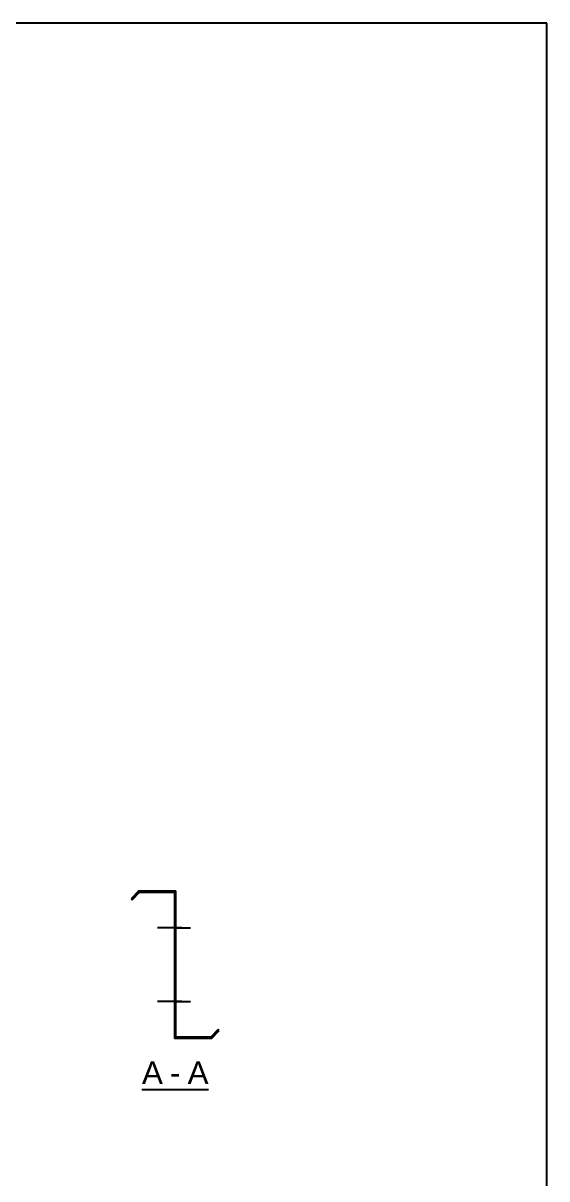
# Model space of a CAD drawing. Header units: millimetres. Extents: x -70 to 333, y -149 to 128.
# Drawn here: x 261.8 to 332.8, y -29.1 to 127.8 of the extents above; entities that cross this region are included whole.
import ezdxf

# ---------------------------------------------------------------- set-up
doc = ezdxf.new("R2010")
doc.units = ezdxf.units.MM
doc.styles.add('Arial', font='ARIAL.TTF', dxfattribs={"height": 0.2})

# ---------------------------------------------------------------- blocks, each defined once
blk = doc.blocks.new('Unknown-629093119-1864')
at = {"color": 5, "linetype": 'Continuous'}
for p, q in [((332.8, 127.75), (-67.2, 127.75)), ((332.8, -149.25), (332.8, 127.75))]:
    blk.add_line(p, q, dxfattribs=at)
blk = doc.blocks.new('Unknown-629093119-12 - 1243')
at = {"color": 7, "linetype": 'Continuous'}
blk.add_line((277.9, -16.95), (286.93, -16.95), dxfattribs=at)
at = {"color": 0, "linetype": 'Continuous'}
for points in [[(280.74, -16.2), (280.74, -13), (277.9, -13), (277.9, -16.2)], [(283.13, -16.2), (283.13, -13), (281.7, -13), (281.7, -16.2)], [(286.93, -16.2), (286.93, -13), (284.09, -13), (284.09, -16.2)]]:
    blk.add_wipeout(points, dxfattribs=at)
at = {"color": 96, "linetype": 'Continuous', "style": 'Arial'}
for s, p in [('A', (277.9, -16.2)), ('A', (284.09, -16.2)), ('-', (281.7, -16.2))]:
    blk.add_text(s, height=3.06, dxfattribs=at).set_placement(p)
blk = doc.blocks.new('Bolt-629093119-1248 - 1243')
at = {"linetype": 'Continuous'}
for points in [[(282.32, 5.7), (282.32, 4.3), (282.5, 4.3), (282.5, 5.7)], [(282.32, -4.3), (282.32, -5.7), (282.5, -5.7), (282.5, -4.3)]]:
    blk.add_hatch(color=3, dxfattribs=at).paths.add_polyline_path(points)
at = {"color": 3, "linetype": 'Continuous'}
for p, q in [((283.3, 5), (280, 5)), ((282.5, 5.7), (282.32, 5.7)), ((282.5, 4.3), (282.32, 4.3)), ((282.5, -4.3), (282.32, -4.3)), ((283.3, -5), (280, -5)), ((282.5, -5.7), (282.32, -5.7))]:
    blk.add_line(p, q, dxfattribs=at)
blk = doc.blocks.new('Bolt-629093119-1264 - 1243')
at = {"linetype": 'Continuous'}
for points in [[(282.5, 4.3), (282.5, 5.7), (282.32, 5.7), (282.32, 4.3)], [(282.5, -5.7), (282.5, -4.3), (282.32, -4.3), (282.32, -5.7)]]:
    blk.add_hatch(color=3, dxfattribs=at).paths.add_polyline_path(points)
at = {"color": 3, "linetype": 'Continuous'}
for p, q in [((282.32, 5.7), (282.5, 5.7)), ((282.32, 5), (284.5, 5)), ((282.32, 4.3), (282.5, 4.3)), ((282.32, -4.3), (282.5, -4.3)), ((282.32, -5), (284.5, -5)), ((282.32, -5.7), (282.5, -5.7))]:
    blk.add_line(p, q, dxfattribs=at)
blk = doc.blocks.new('Part-629093119-1245 - 1243')
at = {"color": 2, "linetype": 'Continuous'}
for p, q in [((277.5, 10), (276.44, 8.94)), ((276.57, 8.81), (277.58, 9.82)), ((277.5, 10), (282.5, 10)), ((277.58, 9.82), (282.32, 9.82)), ((282.32, 9.82), (282.32, -10)), ((282.5, -9.82), (282.5, 10)), ((276.44, 8.94), (276.57, 8.81)), ((288.26, -8.81), (287.25, -9.82)), ((287.32, -10), (288.39, -8.94)), ((288.39, -8.94), (288.26, -8.81)), ((287.32, -10), (282.32, -10)), ((287.25, -9.82), (282.5, -9.82))]:
    blk.add_line(p, q, dxfattribs=at)
blk = doc.blocks.new('Bolt-629093119-1246 - 1243')
at = {"linetype": 'Continuous'}
for points in [[(282.5, 4.3), (282.5, 5.7), (282.32, 5.7), (282.32, 4.3)], [(282.5, -5.7), (282.5, -4.3), (282.32, -4.3), (282.32, -5.7)]]:
    blk.add_hatch(color=3, dxfattribs=at).paths.add_polyline_path(points)
at = {"color": 3, "linetype": 'Continuous'}
for p, q in [((282.32, 5.7), (282.5, 5.7)), ((282.32, 5), (284.5, 5)), ((282.32, 4.3), (282.5, 4.3)), ((282.32, -4.3), (282.5, -4.3)), ((282.32, -5), (284.5, -5)), ((282.32, -5.7), (282.5, -5.7))]:
    blk.add_line(p, q, dxfattribs=at)
blk = doc.blocks.new('Bolt-629093119-1247 - 1243')
at = {"linetype": 'Continuous'}
for points in [[(282.5, 4.3), (282.5, 5.7), (282.32, 5.7), (282.32, 4.3)], [(282.5, -5.7), (282.5, -4.3), (282.32, -4.3), (282.32, -5.7)]]:
    blk.add_hatch(color=3, dxfattribs=at).paths.add_polyline_path(points)
at = {"color": 3, "linetype": 'Continuous'}
for p, q in [((282.32, 5.7), (282.5, 5.7)), ((282.32, 5), (284.5, 5)), ((282.32, 4.3), (282.5, 4.3)), ((282.32, -4.3), (282.5, -4.3)), ((282.32, -5), (284.5, -5)), ((282.32, -5.7), (282.5, -5.7))]:
    blk.add_line(p, q, dxfattribs=at)
blk = doc.blocks.new('Bolt-629093119-1249 - 1243')
at = {"linetype": 'Continuous'}
for points in [[(282.5, 4.3), (282.5, 5.7), (282.32, 5.7), (282.32, 4.3)], [(282.5, -5.7), (282.5, -4.3), (282.32, -4.3), (282.32, -5.7)]]:
    blk.add_hatch(color=3, dxfattribs=at).paths.add_polyline_path(points)
at = {"color": 3, "linetype": 'Continuous'}
for p, q in [((282.32, 5.7), (282.5, 5.7)), ((282.32, 5), (284.5, 5)), ((282.32, 4.3), (282.5, 4.3)), ((282.32, -4.3), (282.5, -4.3)), ((282.32, -5), (284.5, -5)), ((282.32, -5.7), (282.5, -5.7))]:
    blk.add_line(p, q, dxfattribs=at)
blk = doc.blocks.new('Bolt-629093119-1250 - 1243')
at = {"linetype": 'Continuous'}
for points in [[(282.5, 4.3), (282.5, 5.7), (282.32, 5.7), (282.32, 4.3)], [(282.5, -5.7), (282.5, -4.3), (282.32, -4.3), (282.32, -5.7)]]:
    blk.add_hatch(color=3, dxfattribs=at).paths.add_polyline_path(points)
at = {"color": 3, "linetype": 'Continuous'}
for p, q in [((282.32, 5.7), (282.5, 5.7)), ((282.32, 5), (284.5, 5)), ((282.32, 4.3), (282.5, 4.3)), ((282.32, -4.3), (282.5, -4.3)), ((282.32, -5), (284.5, -5)), ((282.32, -5.7), (282.5, -5.7))]:
    blk.add_line(p, q, dxfattribs=at)
blk = doc.blocks.new('Bolt-629093119-1251 - 1243')
at = {"linetype": 'Continuous'}
for points in [[(282.5, 4.3), (282.5, 5.7), (282.32, 5.7), (282.32, 4.3)], [(282.5, -5.7), (282.5, -4.3), (282.32, -4.3), (282.32, -5.7)]]:
    blk.add_hatch(color=3, dxfattribs=at).paths.add_polyline_path(points)
at = {"color": 3, "linetype": 'Continuous'}
for p, q in [((282.32, 5.7), (282.5, 5.7)), ((282.32, 5), (284.5, 5)), ((282.32, 4.3), (282.5, 4.3)), ((282.32, -4.3), (282.5, -4.3)), ((282.32, -5), (284.5, -5)), ((282.32, -5.7), (282.5, -5.7))]:
    blk.add_line(p, q, dxfattribs=at)
blk = doc.blocks.new('Bolt-629093119-1252 - 1243')
at = {"linetype": 'Continuous'}
for points in [[(282.5, 4.3), (282.5, 5.7), (282.32, 5.7), (282.32, 4.3)], [(282.5, -5.7), (282.5, -4.3), (282.32, -4.3), (282.32, -5.7)]]:
    blk.add_hatch(color=3, dxfattribs=at).paths.add_polyline_path(points)
at = {"color": 3, "linetype": 'Continuous'}
for p, q in [((282.32, 5.7), (282.5, 5.7)), ((282.32, 5), (284.5, 5)), ((282.32, 4.3), (282.5, 4.3)), ((282.32, -4.3), (282.5, -4.3)), ((282.32, -5), (284.5, -5)), ((282.32, -5.7), (282.5, -5.7))]:
    blk.add_line(p, q, dxfattribs=at)
blk = doc.blocks.new('Bolt-629093119-1253 - 1243')
at = {"linetype": 'Continuous'}
for points in [[(282.5, 4.3), (282.5, 5.7), (282.32, 5.7), (282.32, 4.3)], [(282.5, -5.7), (282.5, -4.3), (282.32, -4.3), (282.32, -5.7)]]:
    blk.add_hatch(color=3, dxfattribs=at).paths.add_polyline_path(points)
at = {"color": 3, "linetype": 'Continuous'}
for p, q in [((282.32, 5.7), (282.5, 5.7)), ((282.32, 5), (284.5, 5)), ((282.32, 4.3), (282.5, 4.3)), ((282.32, -4.3), (282.5, -4.3)), ((282.32, -5), (284.5, -5)), ((282.32, -5.7), (282.5, -5.7))]:
    blk.add_line(p, q, dxfattribs=at)
blk = doc.blocks.new('Bolt-629093119-1254 - 1243')
at = {"linetype": 'Continuous'}
for points in [[(282.5, 4.3), (282.5, 5.7), (282.32, 5.7), (282.32, 4.3)], [(282.5, -5.7), (282.5, -4.3), (282.32, -4.3), (282.32, -5.7)]]:
    blk.add_hatch(color=3, dxfattribs=at).paths.add_polyline_path(points)
at = {"color": 3, "linetype": 'Continuous'}
for p, q in [((282.32, 5.7), (282.5, 5.7)), ((282.32, 5), (284.5, 5)), ((282.32, 4.3), (282.5, 4.3)), ((282.32, -4.3), (282.5, -4.3)), ((282.32, -5), (284.5, -5)), ((282.32, -5.7), (282.5, -5.7))]:
    blk.add_line(p, q, dxfattribs=at)
blk = doc.blocks.new('Bolt-629093119-1255 - 1243')
at = {"linetype": 'Continuous'}
for points in [[(282.5, 4.3), (282.5, 5.7), (282.32, 5.7), (282.32, 4.3)], [(282.5, -5.7), (282.5, -4.3), (282.32, -4.3), (282.32, -5.7)]]:
    blk.add_hatch(color=3, dxfattribs=at).paths.add_polyline_path(points)
at = {"color": 3, "linetype": 'Continuous'}
for p, q in [((282.32, 5.7), (282.5, 5.7)), ((282.32, 5), (284.5, 5)), ((282.32, 4.3), (282.5, 4.3)), ((282.32, -4.3), (282.5, -4.3)), ((282.32, -5), (284.5, -5)), ((282.32, -5.7), (282.5, -5.7))]:
    blk.add_line(p, q, dxfattribs=at)
blk = doc.blocks.new('Bolt-629093119-1256 - 1243')
at = {"linetype": 'Continuous'}
for points in [[(282.5, 4.3), (282.5, 5.7), (282.32, 5.7), (282.32, 4.3)], [(282.5, -5.7), (282.5, -4.3), (282.32, -4.3), (282.32, -5.7)]]:
    blk.add_hatch(color=3, dxfattribs=at).paths.add_polyline_path(points)
at = {"color": 3, "linetype": 'Continuous'}
for p, q in [((282.32, 5.7), (282.5, 5.7)), ((282.32, 5), (284.5, 5)), ((282.32, 4.3), (282.5, 4.3)), ((282.32, -4.3), (282.5, -4.3)), ((282.32, -5), (284.5, -5)), ((282.32, -5.7), (282.5, -5.7))]:
    blk.add_line(p, q, dxfattribs=at)
blk = doc.blocks.new('Bolt-629093119-1257 - 1243')
at = {"linetype": 'Continuous'}
for points in [[(282.5, 4.3), (282.5, 5.7), (282.32, 5.7), (282.32, 4.3)], [(282.5, -5.7), (282.5, -4.3), (282.32, -4.3), (282.32, -5.7)]]:
    blk.add_hatch(color=3, dxfattribs=at).paths.add_polyline_path(points)
at = {"color": 3, "linetype": 'Continuous'}
for p, q in [((282.32, 5.7), (282.5, 5.7)), ((282.32, 5), (284.5, 5)), ((282.32, 4.3), (282.5, 4.3)), ((282.32, -4.3), (282.5, -4.3)), ((282.32, -5), (284.5, -5)), ((282.32, -5.7), (282.5, -5.7))]:
    blk.add_line(p, q, dxfattribs=at)
blk = doc.blocks.new('Bolt-629093119-1258 - 1243')
at = {"linetype": 'Continuous'}
for points in [[(282.5, 4.3), (282.5, 5.7), (282.32, 5.7), (282.32, 4.3)], [(282.5, -5.7), (282.5, -4.3), (282.32, -4.3), (282.32, -5.7)]]:
    blk.add_hatch(color=3, dxfattribs=at).paths.add_polyline_path(points)
at = {"color": 3, "linetype": 'Continuous'}
for p, q in [((282.32, 5.7), (282.5, 5.7)), ((282.32, 5), (284.5, 5)), ((282.32, 4.3), (282.5, 4.3)), ((282.32, -4.3), (282.5, -4.3)), ((282.32, -5), (284.5, -5)), ((282.32, -5.7), (282.5, -5.7))]:
    blk.add_line(p, q, dxfattribs=at)
blk = doc.blocks.new('Bolt-629093119-1259 - 1243')
at = {"linetype": 'Continuous'}
for points in [[(282.5, 4.3), (282.5, 5.7), (282.32, 5.7), (282.32, 4.3)], [(282.5, -5.7), (282.5, -4.3), (282.32, -4.3), (282.32, -5.7)]]:
    blk.add_hatch(color=3, dxfattribs=at).paths.add_polyline_path(points)
at = {"color": 3, "linetype": 'Continuous'}
for p, q in [((282.32, 5.7), (282.5, 5.7)), ((282.32, 5), (284.5, 5)), ((282.32, 4.3), (282.5, 4.3)), ((282.32, -4.3), (282.5, -4.3)), ((282.32, -5), (284.5, -5)), ((282.32, -5.7), (282.5, -5.7))]:
    blk.add_line(p, q, dxfattribs=at)
blk = doc.blocks.new('Bolt-629093119-1260 - 1243')
at = {"linetype": 'Continuous'}
for points in [[(282.5, 4.3), (282.5, 5.7), (282.32, 5.7), (282.32, 4.3)], [(282.5, -5.7), (282.5, -4.3), (282.32, -4.3), (282.32, -5.7)]]:
    blk.add_hatch(color=3, dxfattribs=at).paths.add_polyline_path(points)
at = {"color": 3, "linetype": 'Continuous'}
for p, q in [((282.32, 5.7), (282.5, 5.7)), ((282.32, 5), (284.5, 5)), ((282.32, 4.3), (282.5, 4.3)), ((282.32, -4.3), (282.5, -4.3)), ((282.32, -5), (284.5, -5)), ((282.32, -5.7), (282.5, -5.7))]:
    blk.add_line(p, q, dxfattribs=at)
blk = doc.blocks.new('Bolt-629093119-1261 - 1243')
at = {"linetype": 'Continuous'}
for points in [[(282.5, 4.3), (282.5, 5.7), (282.32, 5.7), (282.32, 4.3)], [(282.5, -5.7), (282.5, -4.3), (282.32, -4.3), (282.32, -5.7)]]:
    blk.add_hatch(color=3, dxfattribs=at).paths.add_polyline_path(points)
at = {"color": 3, "linetype": 'Continuous'}
for p, q in [((282.32, 5.7), (282.5, 5.7)), ((282.32, 5), (284.5, 5)), ((282.32, 4.3), (282.5, 4.3)), ((282.32, -4.3), (282.5, -4.3)), ((282.32, -5), (284.5, -5)), ((282.32, -5.7), (282.5, -5.7))]:
    blk.add_line(p, q, dxfattribs=at)
blk = doc.blocks.new('Bolt-629093119-1262 - 1243')
at = {"linetype": 'Continuous'}
for points in [[(282.5, 4.3), (282.5, 5.7), (282.32, 5.7), (282.32, 4.3)], [(282.5, -5.7), (282.5, -4.3), (282.32, -4.3), (282.32, -5.7)]]:
    blk.add_hatch(color=3, dxfattribs=at).paths.add_polyline_path(points)
at = {"color": 3, "linetype": 'Continuous'}
for p, q in [((282.32, 5.7), (282.5, 5.7)), ((282.32, 5), (284.5, 5)), ((282.32, 4.3), (282.5, 4.3)), ((282.32, -4.3), (282.5, -4.3)), ((282.32, -5), (284.5, -5)), ((282.32, -5.7), (282.5, -5.7))]:
    blk.add_line(p, q, dxfattribs=at)
blk = doc.blocks.new('Bolt-629093119-1263 - 1243')
at = {"linetype": 'Continuous'}
for points in [[(282.5, 4.3), (282.5, 5.7), (282.32, 5.7), (282.32, 4.3)], [(282.5, -5.7), (282.5, -4.3), (282.32, -4.3), (282.32, -5.7)]]:
    blk.add_hatch(color=3, dxfattribs=at).paths.add_polyline_path(points)
at = {"color": 3, "linetype": 'Continuous'}
for p, q in [((282.32, 5.7), (282.5, 5.7)), ((282.32, 5), (284.5, 5)), ((282.32, 4.3), (282.5, 4.3)), ((282.32, -4.3), (282.5, -4.3)), ((282.32, -5), (284.5, -5)), ((282.32, -5.7), (282.5, -5.7))]:
    blk.add_line(p, q, dxfattribs=at)
blk = doc.blocks.new('Bolt-629093119-1265 - 1243')
at = {"linetype": 'Continuous'}
for points in [[(282.5, 4.3), (282.5, 5.7), (282.32, 5.7), (282.32, 4.3)], [(282.5, -5.7), (282.5, -4.3), (282.32, -4.3), (282.32, -5.7)]]:
    blk.add_hatch(color=3, dxfattribs=at).paths.add_polyline_path(points)
at = {"color": 3, "linetype": 'Continuous'}
for p, q in [((282.32, 5.7), (282.5, 5.7)), ((282.32, 5), (284.5, 5)), ((282.32, 4.3), (282.5, 4.3)), ((282.32, -4.3), (282.5, -4.3)), ((282.32, -5), (284.5, -5)), ((282.32, -5.7), (282.5, -5.7))]:
    blk.add_line(p, q, dxfattribs=at)
blk = doc.blocks.new('Bolt-629093119-1266 - 1243')
at = {"linetype": 'Continuous'}
for points in [[(282.5, 4.3), (282.5, 5.7), (282.32, 5.7), (282.32, 4.3)], [(282.5, -5.7), (282.5, -4.3), (282.32, -4.3), (282.32, -5.7)]]:
    blk.add_hatch(color=3, dxfattribs=at).paths.add_polyline_path(points)
at = {"color": 3, "linetype": 'Continuous'}
for p, q in [((282.32, 5.7), (282.5, 5.7)), ((282.32, 5), (284.5, 5)), ((282.32, 4.3), (282.5, 4.3)), ((282.32, -4.3), (282.5, -4.3)), ((282.32, -5), (284.5, -5)), ((282.32, -5.7), (282.5, -5.7))]:
    blk.add_line(p, q, dxfattribs=at)
blk = doc.blocks.new('Bolt-629093119-1267 - 1243')
at = {"linetype": 'Continuous'}
for points in [[(282.5, 4.3), (282.5, 5.7), (282.32, 5.7), (282.32, 4.3)], [(282.5, -5.7), (282.5, -4.3), (282.32, -4.3), (282.32, -5.7)]]:
    blk.add_hatch(color=3, dxfattribs=at).paths.add_polyline_path(points)
at = {"color": 3, "linetype": 'Continuous'}
for p, q in [((282.32, 5.7), (282.5, 5.7)), ((282.32, 5), (284.5, 5)), ((282.32, 4.3), (282.5, 4.3)), ((282.32, -4.3), (282.5, -4.3)), ((282.32, -5), (284.5, -5)), ((282.32, -5.7), (282.5, -5.7))]:
    blk.add_line(p, q, dxfattribs=at)

msp = doc.modelspace()

# ---------------------------------------------------------------- block references
for name in ['Unknown-629093119-1864', 'Part-629093119-1245 - 1243', 'Bolt-629093119-1248 - 1243', 'Bolt-629093119-1264 - 1243', 'Bolt-629093119-1246 - 1243', 'Bolt-629093119-1247 - 1243', 'Bolt-629093119-1249 - 1243', 'Bolt-629093119-1250 - 1243', 'Bolt-629093119-1251 - 1243', 'Bolt-629093119-1252 - 1243', 'Bolt-629093119-1253 - 1243', 'Bolt-629093119-1254 - 1243', 'Bolt-629093119-1255 - 1243', 'Bolt-629093119-1256 - 1243', 'Bolt-629093119-1257 - 1243', 'Bolt-629093119-1258 - 1243', 'Bolt-629093119-1259 - 1243', 'Bolt-629093119-1260 - 1243', 'Bolt-629093119-1261 - 1243', 'Bolt-629093119-1262 - 1243', 'Bolt-629093119-1263 - 1243', 'Bolt-629093119-1265 - 1243', 'Bolt-629093119-1266 - 1243', 'Bolt-629093119-1267 - 1243']:
    msp.add_blockref(name, (0, 0))

# ---------------------------------------------------------------- next in the draw order: block references
msp.add_blockref('Unknown-629093119-12 - 1243', (0, 0))

doc.saveas('drawing.dxf')
